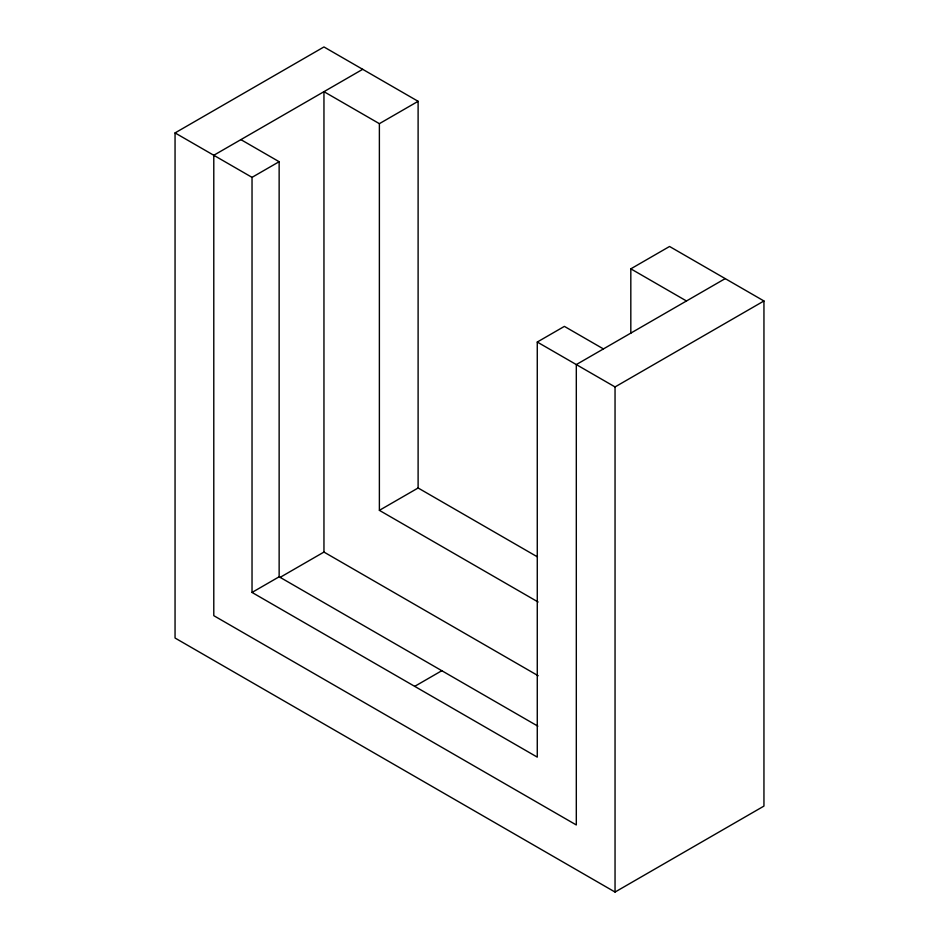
<?xml version="1.0" encoding="UTF-8"?>
<svg xmlns="http://www.w3.org/2000/svg" width="939" height="939" viewBox="0 0 939 939"><rect width="100%" height="100%" fill="white"/><g stroke="black" fill="none" stroke-linecap="round" stroke-linejoin="round"><path stroke-width="1.41" d="M630.82 333.286L630.82 268.836L669.554 246.476L763.947 300.973L763.947 806.085L615.045 892.05L175.053 638.027L175.053 132.915L323.955 46.95L418.113 101.306L418.113 487.987L537.484 556.909M362.689 69.31L213.787 155.275L213.787 615.667L576.311 824.958L576.311 364.578L725.213 278.613M175.053 132.915L252.028 177.354L279.141 161.708L279.141 576.792L537.847 726.152M538.176 675.74L323.955 552.062L323.955 91.67L379.379 123.666L418.113 101.306M252.028 177.354L252.028 592.439L537.272 757.127L537.272 342.042L564.386 326.385L603.425 348.921M379.379 123.666L379.379 510.347L418.113 487.987M252.028 592.439L279.141 576.792M279.916 577.485L323.955 552.062M537.272 342.042L615.045 386.938L763.947 300.973M414.698 686.362L441.811 670.704M630.82 268.836L686.479 300.973M240.9 139.629L279.141 161.708M379.379 510.347L538.117 602.005M615.045 386.938L615.045 892.05"/></g></svg>
